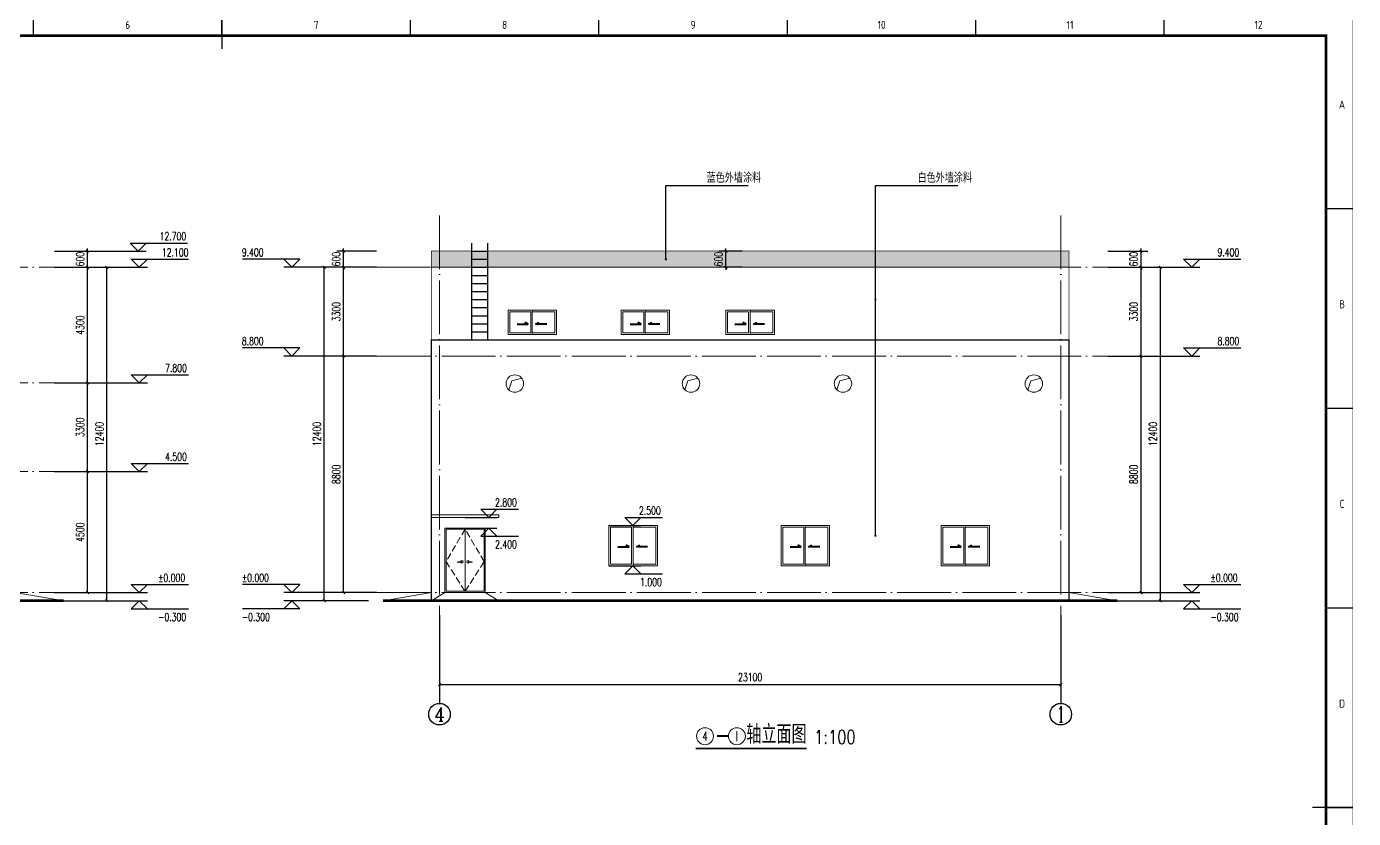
# Model space of a CAD drawing. Extents: x 238398 to 585159, y -66832 to 191741.
# Drawn here: x 483820 to 533159, y -7830 to 21619 of the extents above; entities that cross this region are included whole.
import ezdxf
from ezdxf.enums import TextEntityAlignment as Align

# ---------------------------------------------------------------- set-up
doc = ezdxf.new("R2010")
doc.units = 0
doc.header["$LTSCALE"] = 1000
doc.header["$MEASUREMENT"] = 0
doc.linetypes.add('DASH', pattern=[0.35, 0.25, -0.1])
doc.linetypes.add('DOTE', pattern=[2.42, 2, -0.2, 0.02, -0.2])
for name, color, linetype in [('AXIS', 3, 'Continuous'), ('AXIS_TEXT', 7, 'Continuous'), ('DIM_ELEV', 3, 'Continuous'), ('DIM_LEAD', 3, 'Continuous'), ('DIM_SYMB', 3, 'Continuous'), ('PUB_DIM', 76, 'Continuous'), ('填充', 8, 'Continuous')]:
    doc.layers.add(name, color=color, linetype=linetype)
for name, color, linetype, lineweight in [('DOTE', 18, 'DOTE', 13), ('PUB_TEXT', 7, 'Continuous', 20), ('WALL', 4, 'Continuous', 40), ('立面1线', 52, 'Continuous', 20), ('立面窗线', 137, 'Continuous', 15)]:
    doc.layers.add(name, color=color, linetype=linetype, lineweight=lineweight)
doc.styles.add('_TCH_AXIS', font='complex.shx', dxfattribs={"bigfont": 'gbcbig.shx'})
doc.styles.add('_TCH_DIM', font='SIMPLEX', dxfattribs={"bigfont": 'GBCBIG'})
doc.styles.add('_TCH_DIM_T3', font='SIMPLEX', dxfattribs={"width": 0.705882, "bigfont": 'GBCBIG'})
doc.styles.add('HZTXT', font='geditxt.shx', dxfattribs={"width": 0.8, "bigfont": 'hztxt1.shx'})
doc.styles.get("Standard").update_dxf_attribs({"font": 'gbenor.shx', "bigfont": 'gbcbig.shx'})
doc.styles.add('TK', font='GEDITXT.SHX', dxfattribs={"width": 0.85, "height": 3.5, "bigfont": 'hztxt1.shx'})
doc.dimstyles.new('_TCH_ARCH&&100', dxfattribs={"dimtxt": 297.5, "dimasz": 100, "dimexe": 250, "dimexo": 300, "dimgap": 126.25, "dimtad": 1, "dimdec": 0, "dimzin": 0, "dimdsep": 46, "dimtxsty": '_TCH_DIM_T3', "dimblk": 'ARCHTICK', "dimcen": 0.09, "dimazin": 2, "dimtfac": 1, "dimtdec": 0, "dimtix": 1, "dimtmove": 2, "dimatfit": 3, "dimfxl": 1, "dimtolj": 1, "dimtzin": 0, "dimarcsym": 0})

# ---------------------------------------------------------------- blocks, each defined once
blk = doc.blocks.new('TCVFASDA')
at = {"layer": 'WALL', "color": 8}
for p, q in [((392589, 5656), (393002, 5656)), ((393002, 5656), (392878, 5714)), ((393276, 5656), (393400, 5714)), ((393690, 5656), (393276, 5656))]:
    blk.add_line(p, q, dxfattribs=at)
at = {"layer": '立面窗线'}
for p, q in [((393124, 6453), (393124, 4953)), ((393184, 6393), (393184, 5013))]:
    blk.add_line(p, q, dxfattribs=at)
blk.add_lwpolyline([(394024, 4953), (392224, 4953), (392224, 6453), (394024, 6453)], close=True, dxfattribs=at)
for points in [[(393124, 5013), (392284, 5013), (392284, 6393), (393124, 6393)], [(393184, 6393), (393964, 6393), (393964, 5013), (393184, 5013)]]:
    blk.add_lwpolyline(points, dxfattribs=at)
blk = doc.blocks.new('rtadsvdas')
at = {"layer": '立面窗线'}
for p, q in [((389917, -3893), (389917, -6203)), ((391337, -3893), (389917, -3893)), ((390627, -3893), (390627, -6203)), ((391337, -6203), (391337, -3893)), ((389917, -6203), (391337, -6203))]:
    blk.add_line(p, q, dxfattribs=at)
for points in [[(389877, -6253), (391377, -6253), (391377, -3853), (389877, -3853)], [(390518, -5114), (390361, -5114), (390361, -5102), (390518, -5102)], [(390748, -5114), (390905, -5114), (390905, -5102), (390748, -5102)]]:
    blk.add_lwpolyline(points, close=True, dxfattribs=at)
at = {"layer": '立面窗线', "linetype": 'DASH'}
blk.add_lwpolyline([(390627, -3893), (391337, -5098), (390627, -6203), (389917, -5098), (390627, -3893)], dxfattribs=at)
at = {"layer": '立面窗线'}
for centre in [(390518, -5108), (390748, -5108)]:
    blk.add_circle(centre, 46.4, dxfattribs=at)
blk = doc.blocks.new('GEDI_WK_A1')
at = {"color": 3}
for p, q in [((350.42, 584), (350.42, 594)), ((420.5, 584), (420.5, 594)), ((490.58, 584), (490.58, 594)), ((560.67, 584), (560.67, 594)), ((630.75, 584), (630.75, 594)), ((700.83, 584), (700.83, 594)), ((770.92, 584), (770.92, 594)), ((831, 519.75), (841, 519.75)), ((831, 445.5), (841, 445.5)), ((831, 371.25), (841, 371.25)), ((831, 297), (841, 297))]:
    blk.add_line(p, q, dxfattribs=at)
for points, const_width in [([(0, 0), (841, 0), (841, 594), (0, 594)], 0.1), ([(25, 10), (831, 10), (831, 584), (25, 584)], 1)]:
    blk.add_lwpolyline(points, close=True, dxfattribs=dict(at, const_width=const_width))
at = {"color": 3, "const_width": 0.5}
for points in [[(420.5, 579), (420.5, 594)], [(826, 297), (841, 297)]]:
    blk.add_lwpolyline(points, dxfattribs=at)
at = {"color": 3}
for s, p in [('6', (385.46, 588)), ('7', (455.54, 588)), ('8', (525.62, 588)), ('9', (595.71, 588)), ('10', (665.79, 588)), ('11', (735.88, 588)), ('12', (805.96, 588))]:
    blk.add_text(s, height=3, dxfattribs=at).set_placement(p, align=Align.MIDDLE)
for s, p in [('A', (837, 556.88)), ('B', (837, 482.62)), ('C', (837, 408.38)), ('D', (837, 334.12))]:
    blk.add_text(s, height=3, dxfattribs=at).set_placement(p, align=Align.CENTER)
blk = doc.blocks.new('CEEC_TK_A1')
blk.add_blockref('GEDI_WK_A1', (0, 0))
at = {"style": 'TK', "width": 0.85}
for tag, height, p in [('PROJECTNAME', 4.75, (776, 44)), ('PHASE', 4, (818, 44)), ('DRAWINGNAME', 4.75, (786, 31))]:
    blk.add_attdef(tag, text='', height=height, dxfattribs=at).set_placement(p, align=Align.MIDDLE_CENTER)
for tag, p, height in [('APPROVE', (663, 32.75), 3.5), ('DESIGN', (708, 32.75), 3.5), ('REVIEW1', (663, 25.75), 3.5), ('DRAW', (708, 25.75), 3.5), ('REVIEW2', (663, 18.75), 3.5), ('PROPORTION', (708, 18.75), 3.5), ('DRAWINGNUMBER', (758, 18.5), 4), ('CHECK', (663, 11.75), 3.5), ('DATE', (708, 11.75), 3.5), ('VERSION', (824, 11.75), 3.5)]:
    blk.add_attdef(tag, p, '', height=height, dxfattribs=at)
blk = doc.blocks.new('54ZSDF3241QR')
at = {"layer": 'WALL', "color": 8}
for p, q in [((504078, 14814), (504492, 14814)), ((504492, 14814), (504367, 14872)), ((504765, 14814), (504890, 14872)), ((505179, 14814), (504765, 14814))]:
    blk.add_line(p, q, dxfattribs=at)
at = {"layer": '立面窗线'}
for p, q in [((504644, 15329), (504644, 14429)), ((504584, 15269), (504584, 14489))]:
    blk.add_line(p, q, dxfattribs=at)
blk.add_lwpolyline([(503744, 14429), (505544, 14429), (505544, 15329), (503744, 15329)], close=True, dxfattribs=at)
for points in [[(504584, 15269), (503804, 15269), (503804, 14489), (504584, 14489)], [(504644, 14489), (505484, 14489), (505484, 15269), (504644, 15269)]]:
    blk.add_lwpolyline(points, dxfattribs=at)
blk = doc.blocks.new('_ArchTick')
at = {"color": 0, "linetype": 'ByBlock', "const_width": 0.4}
blk.add_lwpolyline([(-0.5, -0.5), (0.5, 0.5)], dxfattribs=at)
blk = doc.blocks.new('*D85')
at = {"layer": 'Defpoints', "color": 0, "transparency": 16777216}
for p in [(509826, 13267), (510726, 13267), (510726, 12667)]:
    blk.add_point(p, dxfattribs=at)
at = {"layer": 'PUB_DIM', "color": 0, "lineweight": -2, "transparency": 16777216}
for p, q in [((509826, 13267), (509826, 13367)), ((510426, 13267), (509576, 13267)), ((509826, 12667), (509826, 13267)), ((510426, 12667), (509576, 12667)), ((509826, 12667), (509826, 12567))]:
    blk.add_line(p, q, dxfattribs=at)
at = {"layer": 'PUB_DIM', "color": 0, "lineweight": -2, "transparency": 16777216, "xscale": 100, "yscale": 100, "zscale": 100}
for p, rotation in [((509826, 13267), 270), ((509826, 12667), 90)]:
    blk.add_blockref('_ArchTick', p, dxfattribs=dict(at, rotation=rotation))
at = {"layer": 'PUB_DIM', "color": 0, "transparency": 16777216, "insert": (509551, 12967), "char_height": 297.5, "attachment_point": 5, "rotation": 90, "style": '_TCH_DIM_T3'}
blk.add_mtext('\\A1;600', dxfattribs=at)
blk = doc.blocks.new('*D198')
at = {"layer": 'AXIS', "color": 0, "lineweight": -2, "transparency": 16777216}
for p, q in [((499176, -853), (499176, -3103)), ((522276, -853), (522276, -3103)), ((499176, -2853), (522276, -2853))]:
    blk.add_line(p, q, dxfattribs=at)
at = {"layer": 'Defpoints', "color": 0, "transparency": 16777216}
for p in [(499176, -553), (522276, -553), (522276, -2853)]:
    blk.add_point(p, dxfattribs=at)
at = {"layer": 'AXIS', "color": 0, "lineweight": -2, "transparency": 16777216, "xscale": 100, "yscale": 100, "zscale": 100, "rotation": 180}
blk.add_blockref('_ArchTick', (499176, -2853), dxfattribs=at)
at = {"layer": 'AXIS', "color": 0, "lineweight": -2, "transparency": 16777216, "xscale": 100, "yscale": 100, "zscale": 100}
blk.add_blockref('_ArchTick', (522276, -2853), dxfattribs=at)
at = {"layer": 'AXIS', "color": 0, "transparency": 16777216, "insert": (510726, -2578), "char_height": 297.5, "attachment_point": 5, "style": '_TCH_DIM_T3'}
blk.add_mtext('\\A1;23100', dxfattribs=at)
blk = doc.blocks.new('*D199')
at = {"layer": 'Defpoints', "color": 0, "transparency": 16777216}
for p in [(495609, 9367), (497138, 9367), (497138, 567)]:
    blk.add_point(p, dxfattribs=at)
at = {"layer": 'PUB_DIM', "color": 0, "lineweight": -2, "transparency": 16777216}
for p, q in [((496838, 9367), (495359, 9367)), ((495609, 567), (495609, 9367)), ((496838, 567), (495359, 567))]:
    blk.add_line(p, q, dxfattribs=at)
at = {"layer": 'PUB_DIM', "color": 0, "lineweight": -2, "transparency": 16777216, "xscale": 100, "yscale": 100, "zscale": 100}
for p, rotation in [((495609, 9367), 90), ((495609, 567), 270)]:
    blk.add_blockref('_ArchTick', p, dxfattribs=dict(at, rotation=rotation))
at = {"layer": 'PUB_DIM', "color": 0, "transparency": 16777216, "insert": (495334, 4967), "char_height": 297.5, "attachment_point": 5, "rotation": 90, "style": '_TCH_DIM_T3'}
blk.add_mtext('\\A1;8800', dxfattribs=at)
blk = doc.blocks.new('*D200')
at = {"layer": 'Defpoints', "color": 0, "transparency": 16777216}
for p in [(495609, 12667), (497138, 12667), (497138, 9367)]:
    blk.add_point(p, dxfattribs=at)
at = {"layer": 'PUB_DIM', "color": 0, "lineweight": -2, "transparency": 16777216}
for p, q in [((496838, 12667), (495359, 12667)), ((495609, 9367), (495609, 12667)), ((496838, 9367), (495359, 9367))]:
    blk.add_line(p, q, dxfattribs=at)
at = {"layer": 'PUB_DIM', "color": 0, "lineweight": -2, "transparency": 16777216, "xscale": 100, "yscale": 100, "zscale": 100}
for p, rotation in [((495609, 12667), 90), ((495609, 9367), 270)]:
    blk.add_blockref('_ArchTick', p, dxfattribs=dict(at, rotation=rotation))
at = {"layer": 'PUB_DIM', "color": 0, "transparency": 16777216, "insert": (495334, 11017), "char_height": 297.5, "attachment_point": 5, "rotation": 90, "style": '_TCH_DIM_T3'}
blk.add_mtext('\\A1;3300', dxfattribs=at)
blk = doc.blocks.new('*D201')
at = {"layer": 'Defpoints', "color": 0, "transparency": 16777216}
for p in [(495609, 13267), (497138, 13267), (497138, 12667)]:
    blk.add_point(p, dxfattribs=at)
at = {"layer": 'PUB_DIM', "color": 0, "lineweight": -2, "transparency": 16777216}
for p, q in [((495609, 13267), (495609, 13367)), ((496838, 13267), (495359, 13267)), ((495609, 12667), (495609, 13267)), ((496838, 12667), (495359, 12667)), ((495609, 12667), (495609, 12567))]:
    blk.add_line(p, q, dxfattribs=at)
at = {"layer": 'PUB_DIM', "color": 0, "lineweight": -2, "transparency": 16777216, "xscale": 100, "yscale": 100, "zscale": 100}
for p, rotation in [((495609, 13267), 270), ((495609, 12667), 90)]:
    blk.add_blockref('_ArchTick', p, dxfattribs=dict(at, rotation=rotation))
at = {"layer": 'PUB_DIM', "color": 0, "transparency": 16777216, "insert": (495334, 12967), "char_height": 297.5, "attachment_point": 5, "rotation": 90, "style": '_TCH_DIM_T3'}
blk.add_mtext('\\A1;600', dxfattribs=at)
blk = doc.blocks.new('*D202')
at = {"layer": 'AXIS', "color": 0, "lineweight": -2, "transparency": 16777216}
for p, q in [((496538, 12667), (494640, 12667)), ((494890, 267), (494890, 12667)), ((496538, 267), (494640, 267))]:
    blk.add_line(p, q, dxfattribs=at)
at = {"layer": 'Defpoints', "color": 0, "transparency": 16777216}
for p in [(494890, 12667), (496838, 12667), (496838, 267)]:
    blk.add_point(p, dxfattribs=at)
at = {"layer": 'AXIS', "color": 0, "lineweight": -2, "transparency": 16777216, "xscale": 100, "yscale": 100, "zscale": 100}
for p, rotation in [((494890, 12667), 90), ((494890, 267), 270)]:
    blk.add_blockref('_ArchTick', p, dxfattribs=dict(at, rotation=rotation))
at = {"layer": 'AXIS', "color": 0, "transparency": 16777216, "insert": (494615, 6467), "char_height": 297.5, "attachment_point": 5, "rotation": 90, "style": '_TCH_DIM_T3'}
blk.add_mtext('\\A1;12400', dxfattribs=at)
blk = doc.blocks.new('*D203')
at = {"layer": 'Defpoints', "color": 0, "transparency": 16777216}
for p in [(523732, 9367), (525260, 9367), (523732, 567)]:
    blk.add_point(p, dxfattribs=at)
at = {"layer": 'PUB_DIM', "color": 0, "lineweight": -2, "transparency": 16777216}
for p, q in [((524032, 9367), (525510, 9367)), ((525260, 567), (525260, 9367)), ((524032, 567), (525510, 567))]:
    blk.add_line(p, q, dxfattribs=at)
at = {"layer": 'PUB_DIM', "color": 0, "lineweight": -2, "transparency": 16777216, "xscale": 100, "yscale": 100, "zscale": 100}
for p, rotation in [((525260, 9367), 90), ((525260, 567), 270)]:
    blk.add_blockref('_ArchTick', p, dxfattribs=dict(at, rotation=rotation))
at = {"layer": 'PUB_DIM', "color": 0, "transparency": 16777216, "insert": (524985, 4967), "char_height": 297.5, "attachment_point": 5, "rotation": 90, "style": '_TCH_DIM_T3'}
blk.add_mtext('\\A1;8800', dxfattribs=at)
blk = doc.blocks.new('*D204')
at = {"layer": 'Defpoints', "color": 0, "transparency": 16777216}
for p in [(523732, 12667), (525260, 12667), (523732, 9367)]:
    blk.add_point(p, dxfattribs=at)
at = {"layer": 'PUB_DIM', "color": 0, "lineweight": -2, "transparency": 16777216}
for p, q in [((524032, 12667), (525510, 12667)), ((525260, 9367), (525260, 12667)), ((524032, 9367), (525510, 9367))]:
    blk.add_line(p, q, dxfattribs=at)
at = {"layer": 'PUB_DIM', "color": 0, "lineweight": -2, "transparency": 16777216, "xscale": 100, "yscale": 100, "zscale": 100}
for p, rotation in [((525260, 12667), 90), ((525260, 9367), 270)]:
    blk.add_blockref('_ArchTick', p, dxfattribs=dict(at, rotation=rotation))
at = {"layer": 'PUB_DIM', "color": 0, "transparency": 16777216, "insert": (524985, 11017), "char_height": 297.5, "attachment_point": 5, "rotation": 90, "style": '_TCH_DIM_T3'}
blk.add_mtext('\\A1;3300', dxfattribs=at)
blk = doc.blocks.new('*D205')
at = {"layer": 'Defpoints', "color": 0, "transparency": 16777216}
for p in [(523732, 13267), (525260, 13267), (523732, 12667)]:
    blk.add_point(p, dxfattribs=at)
at = {"layer": 'PUB_DIM', "color": 0, "lineweight": -2, "transparency": 16777216}
for p, q in [((525260, 13267), (525260, 13367)), ((524032, 13267), (525510, 13267)), ((525260, 12667), (525260, 13267)), ((524032, 12667), (525510, 12667)), ((525260, 12667), (525260, 12567))]:
    blk.add_line(p, q, dxfattribs=at)
at = {"layer": 'PUB_DIM', "color": 0, "lineweight": -2, "transparency": 16777216, "xscale": 100, "yscale": 100, "zscale": 100}
for p, rotation in [((525260, 13267), 270), ((525260, 12667), 90)]:
    blk.add_blockref('_ArchTick', p, dxfattribs=dict(at, rotation=rotation))
at = {"layer": 'PUB_DIM', "color": 0, "transparency": 16777216, "insert": (524985, 12967), "char_height": 297.5, "attachment_point": 5, "rotation": 90, "style": '_TCH_DIM_T3'}
blk.add_mtext('\\A1;600', dxfattribs=at)
blk = doc.blocks.new('*D206')
at = {"layer": 'AXIS', "color": 0, "lineweight": -2, "transparency": 16777216}
for p, q in [((524332, 12667), (526229, 12667)), ((525979, 267), (525979, 12667)), ((524332, 267), (526229, 267))]:
    blk.add_line(p, q, dxfattribs=at)
at = {"layer": 'Defpoints', "color": 0, "transparency": 16777216}
for p in [(524032, 12667), (525979, 12667), (524032, 267)]:
    blk.add_point(p, dxfattribs=at)
at = {"layer": 'AXIS', "color": 0, "lineweight": -2, "transparency": 16777216, "xscale": 100, "yscale": 100, "zscale": 100}
for p, rotation in [((525979, 12667), 90), ((525979, 267), 270)]:
    blk.add_blockref('_ArchTick', p, dxfattribs=dict(at, rotation=rotation))
at = {"layer": 'AXIS', "color": 0, "transparency": 16777216, "insert": (525704, 6467), "char_height": 297.5, "attachment_point": 5, "rotation": 90, "style": '_TCH_DIM_T3'}
blk.add_mtext('\\A1;12400', dxfattribs=at)
blk = doc.blocks.new('*D212')
at = {"layer": 'Defpoints', "color": 0, "transparency": 16777216}
for p in [(484558, 5067), (486086, 5067), (484558, 567)]:
    blk.add_point(p, dxfattribs=at)
at = {"layer": 'PUB_DIM', "color": 0, "lineweight": -2, "transparency": 16777216}
for p, q in [((484858, 5067), (486336, 5067)), ((486086, 567), (486086, 5067)), ((484858, 567), (486336, 567))]:
    blk.add_line(p, q, dxfattribs=at)
at = {"layer": 'PUB_DIM', "color": 0, "lineweight": -2, "transparency": 16777216, "xscale": 100, "yscale": 100, "zscale": 100}
for p, rotation in [((486086, 5067), 90), ((486086, 567), 270)]:
    blk.add_blockref('_ArchTick', p, dxfattribs=dict(at, rotation=rotation))
at = {"layer": 'PUB_DIM', "color": 0, "transparency": 16777216, "insert": (485811, 2817), "char_height": 297.5, "attachment_point": 5, "rotation": 90, "style": '_TCH_DIM_T3'}
blk.add_mtext('\\A1;4500', dxfattribs=at)
blk = doc.blocks.new('*D213')
at = {"layer": 'Defpoints', "color": 0, "transparency": 16777216}
for p in [(484558, 8367), (486086, 8367), (484558, 5067)]:
    blk.add_point(p, dxfattribs=at)
at = {"layer": 'PUB_DIM', "color": 0, "lineweight": -2, "transparency": 16777216}
for p, q in [((484858, 8367), (486336, 8367)), ((486086, 5067), (486086, 8367)), ((484858, 5067), (486336, 5067))]:
    blk.add_line(p, q, dxfattribs=at)
at = {"layer": 'PUB_DIM', "color": 0, "lineweight": -2, "transparency": 16777216, "xscale": 100, "yscale": 100, "zscale": 100}
for p, rotation in [((486086, 8367), 90), ((486086, 5067), 270)]:
    blk.add_blockref('_ArchTick', p, dxfattribs=dict(at, rotation=rotation))
at = {"layer": 'PUB_DIM', "color": 0, "transparency": 16777216, "insert": (485811, 6717), "char_height": 297.5, "attachment_point": 5, "rotation": 90, "style": '_TCH_DIM_T3'}
blk.add_mtext('\\A1;3300', dxfattribs=at)
blk = doc.blocks.new('*D214')
at = {"layer": 'Defpoints', "color": 0, "transparency": 16777216}
for p in [(484558, 12667), (486086, 12667), (484558, 8367)]:
    blk.add_point(p, dxfattribs=at)
at = {"layer": 'PUB_DIM', "color": 0, "lineweight": -2, "transparency": 16777216}
for p, q in [((484858, 12667), (486336, 12667)), ((486086, 8367), (486086, 12667)), ((484858, 8367), (486336, 8367))]:
    blk.add_line(p, q, dxfattribs=at)
at = {"layer": 'PUB_DIM', "color": 0, "lineweight": -2, "transparency": 16777216, "xscale": 100, "yscale": 100, "zscale": 100}
for p, rotation in [((486086, 12667), 90), ((486086, 8367), 270)]:
    blk.add_blockref('_ArchTick', p, dxfattribs=dict(at, rotation=rotation))
at = {"layer": 'PUB_DIM', "color": 0, "transparency": 16777216, "insert": (485811, 10517), "char_height": 297.5, "attachment_point": 5, "rotation": 90, "style": '_TCH_DIM_T3'}
blk.add_mtext('\\A1;4300', dxfattribs=at)
blk = doc.blocks.new('*D215')
at = {"layer": 'Defpoints', "color": 0, "transparency": 16777216}
for p in [(484558, 13267), (486086, 13267), (484558, 12667)]:
    blk.add_point(p, dxfattribs=at)
at = {"layer": 'PUB_DIM', "color": 0, "lineweight": -2, "transparency": 16777216}
for p, q in [((486086, 13267), (486086, 13367)), ((484858, 13267), (486336, 13267)), ((486086, 12667), (486086, 13267)), ((484858, 12667), (486336, 12667)), ((486086, 12667), (486086, 12567))]:
    blk.add_line(p, q, dxfattribs=at)
at = {"layer": 'PUB_DIM', "color": 0, "lineweight": -2, "transparency": 16777216, "xscale": 100, "yscale": 100, "zscale": 100}
for p, rotation in [((486086, 13267), 270), ((486086, 12667), 90)]:
    blk.add_blockref('_ArchTick', p, dxfattribs=dict(at, rotation=rotation))
at = {"layer": 'PUB_DIM', "color": 0, "transparency": 16777216, "insert": (485811, 12967), "char_height": 297.5, "attachment_point": 5, "rotation": 90, "style": '_TCH_DIM_T3'}
blk.add_mtext('\\A1;600', dxfattribs=at)
blk = doc.blocks.new('*D216')
at = {"layer": 'AXIS', "color": 0, "lineweight": -2, "transparency": 16777216}
for p, q in [((485158, 12667), (487055, 12667)), ((486805, 267), (486805, 12667)), ((485158, 267), (487055, 267))]:
    blk.add_line(p, q, dxfattribs=at)
at = {"layer": 'Defpoints', "color": 0, "transparency": 16777216}
for p in [(484858, 12667), (486805, 12667), (484858, 267)]:
    blk.add_point(p, dxfattribs=at)
at = {"layer": 'AXIS', "color": 0, "lineweight": -2, "transparency": 16777216, "xscale": 100, "yscale": 100, "zscale": 100}
for p, rotation in [((486805, 12667), 90), ((486805, 267), 270)]:
    blk.add_blockref('_ArchTick', p, dxfattribs=dict(at, rotation=rotation))
at = {"layer": 'AXIS', "color": 0, "transparency": 16777216, "insert": (486530, 6467), "char_height": 297.5, "attachment_point": 5, "rotation": 90, "style": '_TCH_DIM_T3'}
blk.add_mtext('\\A1;12400', dxfattribs=at)

msp = doc.modelspace()

# ---------------------------------------------------------------- hatches: boundary and pattern name
at = {"layer": '填充'}
h = msp.add_hatch(dxfattribs=at)
h.set_pattern_fill('松散材料', color=256, scale=30, style=0)
h.set_pattern_definition([(0, (96973.9, 22682.583), (28.125, 56.25), [0, -56.25])])
h.paths.add_polyline_path([(522576.4, 12666.8), (522576.4, 13266.8), (498876.4, 13266.8), (498876.4, 12666.8)])

# ---------------------------------------------------------------- linework, layer by layer
at = {"color": 252}
for p, q in [((500376.4, 9966.8), (500376.4, 13566.8)), ((500976.4, 9966.8), (500976.4, 13566.8)), ((500376.4, 13266.8), (500976.4, 13266.8)), ((500376.4, 12966.8), (500976.4, 12966.8)), ((500376.4, 12666.8), (500976.4, 12666.8)), ((500376.4, 12366.8), (500976.4, 12366.8)), ((500376.4, 12066.8), (500976.4, 12066.8)), ((500376.4, 11766.8), (500976.4, 11766.8)), ((500376.4, 11466.8), (500976.4, 11466.8)), ((500376.4, 11166.8), (500976.4, 11166.8)), ((500376.4, 10866.8), (500976.4, 10866.8)), ((500376.4, 10566.8), (500976.4, 10566.8)), ((500376.4, 10266.8), (500976.4, 10266.8))]:
    msp.add_line(p, q, dxfattribs=at)
at = {"layer": 'AXIS'}
for p, q in [((499176.4, -266.6), (499176.4, -3552.8)), ((522276.4, -266.6), (522276.4, -3552.8))]:
    msp.add_line(p, q, dxfattribs=at)
for centre in [(499176.4, -3952.8), (522276.4, -3952.8)]:
    msp.add_circle(centre, 400, dxfattribs=at)
at = {"layer": 'DIM_ELEV'}
for p, q in [((487970.8, 13266.8), (487670.8, 13566.8)), ((487670.8, 13566.8), (489799, 13566.8)), ((487970.8, 13266.8), (488270.8, 13566.8)), ((486085.9, 13266.8), (488270.8, 13266.8)), ((488013.1, 12666.8), (487713.1, 12966.8)), ((487713.1, 12966.8), (489841.4, 12966.8)), ((488013.1, 12666.8), (488313.1, 12966.8)), ((493982.3, 12966.8), (491854.1, 12966.8)), ((493682.3, 12666.8), (493382.3, 12966.8)), ((493682.3, 12666.8), (493982.3, 12966.8)), ((527144.8, 12666.8), (526844.8, 12966.8)), ((526844.8, 12966.8), (528973.1, 12966.8)), ((527144.8, 12666.8), (527444.8, 12966.8)), ((486128.3, 12666.8), (488313.1, 12666.8)), ((495567.2, 12666.8), (493382.3, 12666.8)), ((525260, 12666.8), (527444.8, 12666.8)), ((493982.3, 9666.8), (491854.1, 9666.8)), ((493682.3, 9366.8), (493382.3, 9666.8)), ((493682.3, 9366.8), (493982.3, 9666.8)), ((527144.8, 9366.8), (526844.8, 9666.8)), ((526844.8, 9666.8), (528973.1, 9666.8)), ((527144.8, 9366.8), (527444.8, 9666.8)), ((495567.2, 9366.8), (493382.3, 9366.8)), ((525260, 9366.8), (527444.8, 9366.8)), ((488013.1, 8366.8), (487713.1, 8666.8)), ((487713.1, 8666.8), (489841.4, 8666.8)), ((488013.1, 8366.8), (488313.1, 8666.8)), ((486128.3, 8366.8), (488313.1, 8366.8)), ((486128.3, 5066.8), (488313.1, 5066.8)), ((488013.1, 5066.8), (487713.1, 5366.8)), ((487713.1, 5366.8), (489841.4, 5366.8)), ((488013.1, 5066.8), (488313.1, 5366.8)), ((501011.4, 3366.8), (500711.4, 3666.8)), ((500711.4, 3666.8), (502111.8, 3666.8)), ((501011.4, 3366.8), (501311.4, 3666.8)), ((500126.6, 3366.8), (501311.4, 3366.8)), ((500126.6, 2966.8), (501311.4, 2966.8)), ((501011.4, 2966.8), (500711.4, 2666.8)), ((501011.4, 2966.8), (501311.4, 2666.8)), ((505476.4, 3066.8), (506661.3, 3066.8)), ((506361.3, 3066.8), (506061.3, 3366.8)), ((506061.3, 3366.8), (507461.7, 3366.8)), ((506361.3, 3066.8), (506661.3, 3366.8)), ((500711.4, 2666.8), (502111.8, 2666.8)), ((505476.4, 1566.8), (506661.3, 1566.8)), ((506361.3, 1566.8), (506061.3, 1266.8)), ((506361.3, 1566.8), (506661.3, 1266.8)), ((506061.3, 1266.8), (507461.7, 1266.8)), ((486128.3, 566.8), (488313.1, 566.8)), ((488013.1, 566.8), (487713.1, 866.8)), ((487713.1, 866.8), (489841.4, 866.8)), ((488013.1, 566.8), (488313.1, 866.8)), ((493982.3, 866.8), (491854.1, 866.8)), ((493682.3, 566.8), (493382.3, 866.8)), ((495567.2, 566.8), (493382.3, 566.8)), ((493682.3, 566.8), (493982.3, 866.8)), ((525260, 566.8), (527444.8, 566.8)), ((527144.8, 566.8), (526844.8, 866.8)), ((526844.8, 866.8), (528973.1, 866.8)), ((527144.8, 566.8), (527444.8, 866.8)), ((486128.3, 266.8), (488313.1, 266.8)), ((488013.1, 266.8), (487713.1, -33.2)), ((488013.1, 266.8), (488313.1, -33.2)), ((493682.3, 266.8), (493382.3, -33.2)), ((495567.2, 266.8), (493382.3, 266.8)), ((493682.3, 266.8), (493982.3, -33.2)), ((525260, 266.8), (527444.8, 266.8)), ((527144.8, 266.8), (526844.8, -33.2)), ((527144.8, 266.8), (527444.8, -33.2)), ((487713.1, -33.2), (489841.4, -33.2)), ((493982.3, -33.2), (491854.1, -33.2)), ((526844.8, -33.2), (528973.1, -33.2))]:
    msp.add_line(p, q, dxfattribs=at)
at = {"layer": 'DIM_LEAD'}
for p, q in [((507592.6, 12961.5), (507592.6, 15709.4)), ((507592.6, 15709.4), (510650.5, 15709.4)), ((515384.8, 11466.5), (515384.8, 15709.4)), ((515384.8, 11466.5), (515384.8, 15709.4)), ((515384.8, 2682.8), (515384.8, 15709.4)), ((515384.8, 15709.4), (518448.1, 15709.4))]:
    msp.add_line(p, q, dxfattribs=at)
at = {"layer": 'DIM_LEAD', "const_width": 40}
for points in [[(507592.6, 12941.5, 1), (507592.6, 12981.5, 1)], [(515384.8, 11446.5, 1), (515384.8, 11486.5, 1)], [(515384.8, 11446.5, 1), (515384.8, 11486.5, 1)], [(515384.8, 2662.8, 1), (515384.8, 2702.8, 1)]]:
    msp.add_lwpolyline(points, format="xyb", close=True, dxfattribs=at)
at = {"layer": 'DIM_SYMB', "const_width": 70}
msp.add_lwpolyline([(508698.1, -5226.8), (512826.8, -5226.8)], dxfattribs=at)
at = {"layer": 'DOTE'}
for p, q in [((499176.4, 14595.9), (499176.4, -266.6)), ((522276.4, 14595.9), (522276.4, -266.6)), ((457663.7, 12666.8), (484857.7, 12666.8)), ((496837.7, 12666.8), (524031.8, 12666.8)), ((496837.7, 9366.8), (524031.8, 9366.8)), ((457663.7, 8366.8), (484857.7, 8366.8)), ((457663.7, 5066.8), (484857.7, 5066.8)), ((457663.7, 566.8), (484857.7, 566.8)), ((496837.7, 566.8), (524031.8, 566.8))]:
    msp.add_line(p, q, dxfattribs=at)
at = {"layer": 'PUB_TEXT'}
for centre in [(509048.1, -4771.8), (510233.5, -4771.8)]:
    msp.add_circle(centre, 315, dxfattribs=at)
at = {"layer": '立面1线'}
for points, const_width in [([(522576.4, 9966.8), (522576.4, 13266.8), (498876.4, 13266.8), (498876.4, 9966.8)], 25), ([(498876.4, 266.8), (498876.4, 9966.8), (522576.4, 9966.8), (522576.4, 266.8)], 50), ([(457902.4, 266.8), (485202.4, 266.8)], 100), ([(497076.4, 266.8), (524376.4, 266.8)], 100)]:
    msp.add_lwpolyline(points, dxfattribs=dict(at, const_width=const_width))
for points in [[(498876.4, 12666.8), (522576.4, 12666.8)], [(502230.7, 8544.2), (501861.4, 8443.6), (501750.4, 8108.3)], [(508780.7, 8544.2), (508411.4, 8443.6), (508300.4, 8108.3)], [(514430.7, 8544.2), (514061.4, 8443.6), (513950.4, 8108.3)], [(521530.7, 8544.2), (521161.4, 8443.6), (521050.4, 8108.3)], [(483402.4, 566.8), (485202.4, 266.8)], [(498876.4, 566.8), (497076.4, 266.8)], [(501376.7, 266.8), (500876.6, 566.8), (499376.6, 566.8), (498876.4, 266.8)], [(522576.4, 566.8), (524376.4, 266.8)]]:
    msp.add_lwpolyline(points, dxfattribs=at)
msp.add_lwpolyline([(501376.6, 3366.8), (501376.6, 3466.8), (498876.6, 3466.8), (498876.6, 3366.8)], close=True, dxfattribs=at)
for centre in [(501976.4, 8341.8), (508526.4, 8341.8), (514176.4, 8341.8), (521276.4, 8341.8)]:
    msp.add_circle(centre, 325, dxfattribs=at)

# ---------------------------------------------------------------- block references
at = {"xscale": 100, "yscale": 100, "zscale": 100}
msp.add_blockref('CEEC_TK_A1', (449034.5, -37119.8), dxfattribs=at)
for p in [(-2017.6, -4262.1, 900), (2182.8, -4262.1, 900), (6082.9, -4262.1, 900)]:
    msp.add_blockref('54ZSDF3241QR', p)
at = {"xscale": -1}
for name, p in [('rtadsvdas', (890753.8, 6819.8)), ('TCVFASDA', (899500.6, -3386.5)), ('TCVFASDA', (905900.6, -3386.5)), ('TCVFASDA', (911850.6, -3386.5))]:
    msp.add_blockref(name, p, dxfattribs=at)

# ---------------------------------------------------------------- texts
at = {"layer": 'AXIS_TEXT', "style": '_TCH_AXIS'}
for s, height, p, p2 in [('4', 509.1, (498982.5, -4207.3), (499370.4, -4207.3)), ('1', 588.3, (522150.4, -4246.9), (522402.5, -4246.9))]:
    msp.add_text(s, height=height, dxfattribs=at).set_placement(p, p2, align=Align.FIT)
at = {"layer": 'PUB_TEXT', "style": '_TCH_DIM'}
for s, p in [('蓝色外墙涂料', (509108.3, 15814.4)), ('白色外墙涂料', (516950.5, 15814.4))]:
    msp.add_text(s, height=337.59, dxfattribs=at).set_placement(p)
at = {"layer": 'PUB_TEXT'}
for s, height, style, width, p in [('12.700', 297.5, '_TCH_DIM', 0.705882, (488769, 13671.8)), ('12.100', 297.5, '_TCH_DIM', 0.705882, (488851.4, 13071.8)), ('9.400', 297.5, '_TCH_DIM', 0.705882, (491824.1, 13071.8)), ('9.400', 297.5, '_TCH_DIM', 0.705882, (528103.1, 13071.8)), ('8.800', 297.5, '_TCH_DIM', 0.705882, (491824.1, 9771.8)), ('8.800', 297.5, '_TCH_DIM', 0.705882, (528103.1, 9771.8)), ('7.800', 297.5, '_TCH_DIM', 0.705882, (488971.4, 8771.8)), ('4.500', 297.5, '_TCH_DIM', 0.705882, (488971.4, 5471.8)), ('2.800', 297.5, '_TCH_DIM', 0.705882, (501241.8, 3771.8)), ('2.500', 297.5, '_TCH_DIM', 0.705882, (506591.7, 3471.8)), ('2.400', 297.5, '_TCH_DIM', 0.705882, (501241.8, 2211.8)), ('%%P0.000', 297.5, '_TCH_DIM', 0.705882, (488711.4, 971.8)), ('%%P0.000', 297.5, '_TCH_DIM', 0.705882, (491824.1, 971.8)), ('1.000', 297.5, '_TCH_DIM', 0.705882, (506631.7, 811.8)), ('%%P0.000', 297.5, '_TCH_DIM', 0.705882, (527843.1, 971.8)), ('-0.300', 297.5, '_TCH_DIM', 0.705882, (488711.4, -488.2)), ('-0.300', 297.5, '_TCH_DIM', 0.705882, (491824.1, -488.2)), ('-0.300', 297.5, '_TCH_DIM', 0.705882, (527843.1, -488.2)), ('轴立面图', 700, 'HZTXT', 0.8, (510583.5, -5051.8)), ('-', 700, 'HZTXT', 0.8, (509398.1, -5051.8)), ('1:100', 500, 'HZTXT', 0.8, (513106.8, -5051.8))]:
    msp.add_text(s, height=height, dxfattribs=dict(at, style=style, width=width)).set_placement(p)
at = {"layer": 'PUB_TEXT', "style": 'HZTXT', "width": 1.428571}
for s, height, p, p2 in [('4', 328.2, (508954.4, -4935.9), (509141.9, -4935.9)), ('1', 371.3, (510198.1, -4957.5), (510268.8, -4957.5))]:
    msp.add_text(s, height=height, dxfattribs=at).set_placement(p, p2, align=Align.FIT)

# ---------------------------------------------------------------- dimensions: what is measured, and where the dimension line sits
at = {"layer": 'AXIS'}
for p1, p2, distance, picture, middle in [((484857.7, 266.8), (484857.7, 12666.8), -1947.4, '*D216', (486530.1, 6466.8)), ((496837.7, 266.8), (496837.7, 12666.8), 1947.4, '*D202', (494615.4, 6466.8)), ((524031.8, 266.8), (524031.8, 12666.8), -1947.4, '*D206', (525704.1, 6466.8)), ((499176.4, -552.8), (522276.4, -552.8), -2300, '*D198', (510726.4, -2577.8))]:
    dim = msp.add_aligned_dim(p1=p1, p2=p2, distance=distance, dimstyle='_TCH_ARCH&&100', dxfattribs=at)
    dim.commit()
    dim.dimension.update_dxf_attribs({"geometry": picture, "text_midpoint": middle})
at = {"layer": 'PUB_DIM'}
for p1, p2, distance, picture, middle in [((484557.7, 12666.8), (484557.7, 13266.8), -1528.2, '*D215', (485810.9, 12966.8)), ((497137.7, 12666.8), (497137.7, 13266.8), 1528.2, '*D201', (495334.5, 12966.8)), ((510726.4, 12666.8), (510726.4, 13266.8), 900.5, '*D85', (509551, 12966.8)), ((523731.8, 12666.8), (523731.8, 13266.8), -1528.2, '*D205', (524985, 12966.8)), ((484557.7, 8366.8), (484557.7, 12666.8), -1528.2, '*D214', (485810.9, 10516.8)), ((497137.7, 9366.8), (497137.7, 12666.8), 1528.2, '*D200', (495334.5, 11016.8)), ((523731.8, 9366.8), (523731.8, 12666.8), -1528.2, '*D204', (524985, 11016.8)), ((497137.7, 566.8), (497137.7, 9366.8), 1528.2, '*D199', (495334.5, 4966.8)), ((523731.8, 566.8), (523731.8, 9366.8), -1528.2, '*D203', (524985, 4966.8)), ((484557.7, 5066.8), (484557.7, 8366.8), -1528.2, '*D213', (485810.9, 6716.8)), ((484557.7, 566.8), (484557.7, 5066.8), -1528.2, '*D212', (485810.9, 2816.8))]:
    dim = msp.add_aligned_dim(p1=p1, p2=p2, distance=distance, dimstyle='_TCH_ARCH&&100', dxfattribs=at)
    dim.commit()
    dim.dimension.update_dxf_attribs({"geometry": picture, "text_midpoint": middle})

doc.saveas('drawing.dxf')
